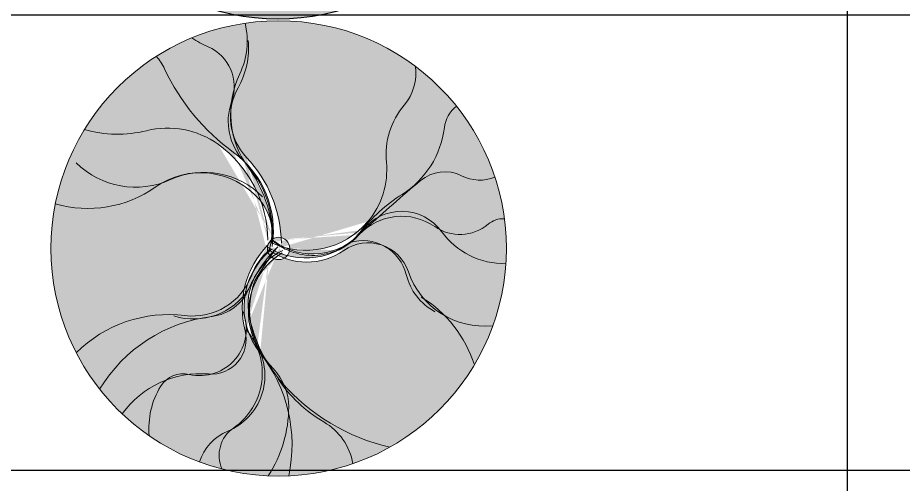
# Model space of a CAD drawing. Header units: metres. Extents: x -2072 to 1581266, y 0 to 323429.
# Drawn here: x 1750.11 to 1765.66, y 1995.09 to 2003.29 of the extents above; entities that cross this region are included whole.
import ezdxf

# ---------------------------------------------------------------- set-up
doc = ezdxf.new("R2010")
doc.units = ezdxf.units.M
doc.layers.add('ГП - Лист (таблица)', color=7, linetype='Continuous', lineweight=9)
doc.layers.add('ГП_Благоустройство_Деревья', color=7, linetype='Continuous', lineweight=0)
doc.layers.add('ГП_Озеленение_деревья и кустарники', color=7, linetype='Continuous', lineweight=9, true_color=0x2e7666)
doc.styles.add('GOST Common_2', font='GOST_Common.ttf', dxfattribs={"width": 0.9, "height": 2.5})
doc.styles.add('ГП Ариал 2016', font='arial.ttf')

# ---------------------------------------------------------------- blocks, each defined once
blk = doc.blocks.new('Береза_')
at = {"transparency": 33554546}
h = blk.add_hatch(color=256, dxfattribs=at)
h.dxf.hatch_style = 1
h.set_gradient(color1=(255, 255, 255), color2=(19, 103, 52), tint=1, name='INVSPHERICAL')
edge = h.paths.add_edge_path()
edge.add_arc((2516.215711189596, 1169.880104991054), 1.750000000000726, 0, 360)
edge = h.paths.add_edge_path(flags=16)
edge.add_arc((2516.215711189596, 1169.880104991054), 0.08599186257451134, 0, 360)
edge = h.paths.add_edge_path(flags=16)
edge.add_arc((2516.432523911214, 1170.271338898698), 0.496858451836186, 234.9293423629837, 304.9769178547399)
edge.add_arc((2516.423253919045, 1170.373194656275), 0.5655474477874031, 239.3595542493037, 316.8305971693384)
edge.add_arc((2516.475310626144, 1170.29266788176), 0.4661068320194466, 228.9649600732303, 321.6157298051537)
edge.add_arc((2516.478417835405, 1170.33271449036), 0.4952913175363673, 232.1697073323244, 321.3450557392981)
edge.add_arc((2516.425287899708, 1170.488972848556), 0.6235982973557185, 244.4034284681188, 319.8313801645641)
edge.add_arc((2518.338596822343, 1168.277509661059), 2.673564390866603, 143.2333024714793, 149.5882581961275)
edge.add_arc((2516.896071163952, 1169.180045226249), 0.9887375912782984, 133.9153564724285, 156.7459308274435)
edge.add_arc((2516.435287484019, 1169.449057299178), 0.4544130357726002, 114.375941136234, 191.5746024586311)
edge.add_arc((2516.520679908565, 1169.430172970555), 0.5706239396012679, 129.4646362439402, 218.4004623033184)
edge.add_arc((2516.457355704968, 1169.505925119487), 0.479210102713075, 129.9711986860378, 159.3739622826135)
edge.add_arc((2516.638215678124, 1169.420394431214), 0.7018804616293673, 136.2159421519827, 194.2572077318969)
edge.add_arc((2515.250194472148, 1169.903076707018), 0.9871180960979639, 1.058124194625464, 43.2661358816541)
edge.add_arc((2515.433346664833, 1170.017574003745), 0.7420643028514606, 350.5837615549266, 413.9826845747241)
edge.add_arc((2515.369466075088, 1170.000482769819), 0.798548978447323, 354.5114232531739, 403.3013073445675)
edge.add_arc((2515.774590101471, 1169.999333182062), 0.3898368086482986, 336.1485326677337, 401.1998176534767)
edge.add_arc((2515.212411969851, 1169.935501489383), 0.956419096600368, 2.008120792830328, 36.30971039243608)
edge.add_arc((2515.211834627056, 1169.932706904097), 0.9211240513649982, 0.6078497813924416, 54.2561960760214)
edge.add_arc((2516.519030045181, 1169.388216719093), 0.5346588746304693, 121.1084738149064, 209.1170209442315)
at = {"layer": 'ГП_Благоустройство_Деревья', "color": 106}
blk.add_circle((2516.215711189596, 1169.880104991054), 1.750000000000726, dxfattribs=at)
at = {"layer": 'ГП_Благоустройство_Деревья', "color": 44}
blk.add_circle((2516.215711189596, 1169.880104991054), 0.08599186257451134, dxfattribs=at)
at = {"layer": 'ГП_Благоустройство_Деревья', "color": 106}
for centre, radius, start, end in [((2515.394995056278, 1171.472887604225), 0.579327209190666, 334.2369885669398, 13.78910084895502), ((2516.007283531347, 1172.189950684085), 0.8298489140946522, 236.4782095735503, 246.3203228338584), ((2515.356829178432, 1171.42268327959), 0.6281052455771249, 330.5937065652819, 5.07026895938588), ((2515.539237992549, 1171.122684785127), 0.3355364836536152, 340.1742419555691, 66.32032283385844), ((2514.98073832304, 1171.092620614967), 0.3959494020109759, 25.07806257082722, 41.776126885923), ((2516.851303290598, 1171.967984077812), 1.669304696310319, 205.0780625708272, 233.9826845747242), ((2516.890744092118, 1171.227241772685), 0.3803191234404962, 319.7498653961666, 7.778165162427053), ((2516.547576396177, 1170.91662569137), 0.7004661573419226, 154.2369885669399, 216.309710392436), ((2516.299936714603, 1170.891132998193), 0.4544831005972718, 150.5937065652819, 223.266135881654), ((2516.277737434083, 1170.856433530398), 0.4494929144523282, 160.1742419555691, 223.3013073445674), ((2517.631977950429, 1170.599738007702), 0.5908598546319251, 139.7498653961666, 185.5488223886652), ((2517.735622449165, 1170.778476879868), 0.2479923317387392, 128.2115348057319, 172.9959106515034), ((2514.980553497069, 1171.659805957288), 0.9019941467567502, 253.4725879934173, 284.1343827763062), ((2515.362691013483, 1170.14230744449), 0.6628799114238673, 54.2561960760214, 104.1343827763062), ((2516.784195617164, 1170.895366342478), 0.710587953765033, 302.4117628633006, 352.9959106515034), ((2515.11639012138, 1171.002610808036), 0.6518533481912964, 225.495864930772, 294.3925872198875), ((2516.432154892147, 1170.483176233693), 0.6146118448494434, 319.8313801645641, 5.548822388665265), ((2517.492231478284, 1170.179132422632), 0.289875570732875, 63.6476800841975, 129.8671703624103), ((2517.763717635805, 1170.727182418175), 0.3217317636185273, 243.6476800841975, 290.8482329476508), ((2525.644455827307, 1160.417821146708), 13.00765681057404, 129.8671703624103, 132.3189043378369), ((2514.751712444897, 1171.081404383416), 0.8939980770974892, 253.6308884610403, 305.2417147077318), ((2517.8665698982, 1169.190591119655), 1.308766558377254, 122.4117628633006, 141.6157298051538), ((2517.160908534303, 1169.681231796623), 0.445860941679751, 55.27703107581706, 136.8305971693384), ((2517.161015100752, 1169.786731700458), 0.3788003445274241, 36.04371768135871, 141.3450557392981), ((2517.942328209942, 1169.926092312542), 0.1827112759800227, 87.36483405221983, 129.9041686371429), ((2517.607819655888, 1170.326100912725), 0.3387317727883876, 235.277031075817, 309.9041686371429), ((2517.952430431491, 1170.362651725492), 0.5999856897882239, 216.0437176813587, 270.8920242007982), ((2516.904075768095, 1169.597315288765), 0.3257404667265295, 18.63677509954024, 124.9769178547399), ((2516.863589108011, 1169.596829882699), 0.3430865664762991, 13.75728554433973, 107.1224891531104), ((2517.795657761299, 1169.898002991969), 0.6151801173688495, 198.6367750995402, 276.1838259024447), ((2515.554639874371, 1169.845701963559), 0.4853334028041937, 262.9496561969434, 339.3739622826135), ((2516.645900075537, 1169.406738735795), 0.6527096976315657, 159.9142724448432, 223.9459907745508), ((2517.628337688548, 1169.784065742215), 0.4442492312263245, 193.7572855443397, 241.6387905575452), ((2515.562588378354, 1169.842071371131), 0.5044631969462711, 252.5513684535669, 327.417051343676), ((2515.661272527912, 1169.710660468128), 0.3552416519505703, 277.064135127363, 336.7459308274434), ((2516.810065903102, 1168.693435462139), 0.9558016847304368, 17.81892964989047, 58.29607736120788), ((2515.371447444915, 1168.364480139509), 1.007173735584349, 82.94965619694337, 134.9055483140299), ((2515.850249822436, 1168.185678038379), 1.181405291578421, 97.06413512736299, 148.7629150873998), ((2515.610566886417, 1169.259419380205), 0.3567534375373467, 256.7770015161158, 23.32046437299658), ((2517.083749603104, 1169.581867930056), 1.11633582854457, 191.5746024586311, 220.7843512775333), ((2515.69867489608, 1169.181655646007), 0.2675178512810365, 265.356346980926, 14.257207731897), ((2515.576787390066, 1168.922165721267), 0.5133975786147236, 304.6737593082374, 40.20187940391143), ((2515.647957485425, 1168.903044954081), 0.4624163714459601, 292.5170482793908, 29.11702094423158), ((2515.185149415377, 1168.371627002571), 1.133536048245409, 347.7860905596461, 38.40046230331848), ((2515.874342348991, 1168.663058364618), 0.4189067540803466, 359.8182224220283, 43.94599077455081), ((2515.617005549392, 1168.176184538197), 0.7412645984749323, 85.35634698092602, 144.4007592939943), ((2515.482495877516, 1168.714370043917), 0.203140268768824, 76.77700151611577, 148.755782509553), ((2517.103835819293, 1169.474188717817), 1.073979561877799, 213.621300194537, 239.775189956045), ((2515.839760923157, 1168.497625624559), 0.6210116079389558, 148.755782509553, 185.3243155904363), ((2517.414855270989, 1169.867512900822), 1.553627507747108, 220.7843512775333, 257.1682515199008), ((2515.310609572879, 1168.664846875659), 0.9826423672497054, 327.1564030845979, 359.8182224220283), ((2516.32928843812, 1168.144707604637), 0.4646703905084719, 10.06474292970948, 59.77518995604493), ((2515.971802858475, 1168.121870583078), 0.3832249378705953, 112.5170482793909, 162.1452438370848), ((2516.014728107447, 1168.289079709748), 0.256401076792483, 124.6737593082375, 203.918574865562)]:
    blk.add_arc(centre, radius, start, end, dxfattribs=at)
at = {"layer": 'ГП_Благоустройство_Деревья', "color": 44}
for centre, radius, start, end in [((2515.211834627056, 1169.932706904097), 0.9211240513649982, 0.6078497813924416, 54.2561960760214), ((2515.433346664833, 1170.017574003745), 0.7420643028514606, 350.5837615549266, 53.98268457472418), ((2515.250194472148, 1169.903076707018), 0.9871180960979639, 1.058124194625464, 43.2661358816541), ((2515.369466075088, 1170.000482769819), 0.798548978447323, 354.5114232531739, 43.30130734456746), ((2515.614948657903, 1169.859578560303), 0.6020083071814349, 41.19981765347671, 125.2417147077318), ((2515.644455001784, 1169.838097783228), 0.6267955885903799, 44.39878073535668, 114.3925872198875), ((2515.212411969851, 1169.935501489383), 0.956419096600368, 2.008120792830328, 36.30971039243608), ((2515.774590101471, 1169.999333182062), 0.3898368086482986, 336.1485326677337, 41.19981765347671), ((2516.425287899708, 1170.488972848556), 0.6235982973557185, 244.4034284681188, 319.8313801645641), ((2516.423253919045, 1170.373194656275), 0.5655474477874031, 239.3595542493037, 316.8305971693384), ((2516.475310626144, 1170.29266788176), 0.4661068320194466, 228.9649600732303, 321.6157298051537), ((2516.478417835405, 1170.33271449036), 0.4952913175363673, 232.1697073323244, 321.3450557392981), ((2516.638215678124, 1169.420394431214), 0.7018804616293673, 136.2159421519827, 194.2572077318969), ((2516.520679908565, 1169.430172970555), 0.5706239396012679, 129.4646362439402, 218.4004623033184), ((2516.435287484019, 1169.449057299178), 0.4544130357726002, 114.375941136234, 191.5746024586311), ((2516.519030045181, 1169.388216719093), 0.5346588746304693, 121.1084738149064, 209.1170209442315), ((2516.896071163952, 1169.180045226249), 0.9887375912782984, 133.9153564724285, 156.7459308274435), ((2516.457355704968, 1169.505925119487), 0.479210102713075, 129.9711986860378, 159.3739622826135), ((2518.338596822343, 1168.277509661059), 2.673564390866603, 143.2333024714793, 149.5882581961275), ((2516.432523911214, 1170.271338898698), 0.496858451836186, 234.9293423629837, 304.9769178547399)]:
    blk.add_arc(centre, radius, start, end, dxfattribs=at)
blk = doc.blocks.new('*T90')
at = {"layer": 'Defpoints', "color": 8, "linetype": 'ByBlock', "lineweight": 0, "transparency": 16777216}
for p, q in [((0, 0), (208.0264448858138, 0)), ((0, 0), (0, -10)), ((208.0264448858138, 0), (208.0264448858138, -10))]:
    blk.add_line(p, q, dxfattribs=at)
at = {"layer": 'ГП - Лист (таблица)', "color": 0, "linetype": 'ByBlock', "lineweight": 40, "transparency": 16777216}
for p, q in [((0, -10), (208.0264448858138, -10)), ((0, -10), (0, -29.26728058208255)), ((10, -10), (10, -29.26728058208255)), ((30, -10), (30, -29.26728058208255)), ((115, -10), (115, -29.26728058208255)), ((132.4056484833441, -10), (132.4056484833441, -29.26728058208255)), ((151.5843570066213, -10), (151.5843570066213, -29.26728058208255)), ((166.5843570066213, -10), (166.5843570066213, -29.26728058208255)), ((208.0264448858138, -10), (208.0264448858138, -29.26728058208255))]:
    blk.add_line(p, q, dxfattribs=at)
at = {"layer": 'ГП - Лист (таблица)', "color": 0, "linetype": 'ByBlock', "lineweight": 30, "transparency": 16777216}
for p, q in [((0, -29.26728058208255), (208.0264448858138, -29.26728058208255)), ((0, -29.26728058208255), (0, -677.2672805820825)), ((208.0264448858138, -29.26728058208255), (208.0264448858138, -677.2672805820825)), ((10, -37.26728058208255), (10, -125.2672805820825)), ((30, -37.26728058208255), (30, -125.2672805820825)), ((115, -37.26728058208255), (115, -125.2672805820825)), ((132.4056484833441, -37.26728058208255), (132.4056484833441, -125.2672805820825)), ((151.5843570066213, -37.26728058208255), (151.5843570066213, -125.2672805820825)), ((166.5843570066213, -37.26728058208255), (166.5843570066213, -125.2672805820825)), ((10, -133.2672805820825), (10, -277.2672805820825)), ((30, -133.2672805820825), (30, -277.2672805820825)), ((115, -133.2672805820825), (115, -277.2672805820825)), ((132.4056484833441, -133.2672805820825), (132.4056484833441, -277.2672805820825)), ((151.5843570066213, -133.2672805820825), (151.5843570066213, -277.2672805820825)), ((166.5843570066213, -133.2672805820825), (166.5843570066213, -277.2672805820825)), ((10, -285.2672805820825), (10, -549.2672805820825)), ((30, -285.2672805820825), (30, -549.2672805820825)), ((115, -285.2672805820825), (115, -549.2672805820825)), ((132.4056484833441, -285.2672805820825), (132.4056484833441, -549.2672805820825)), ((151.5843570066213, -285.2672805820825), (151.5843570066213, -549.2672805820825)), ((166.5843570066213, -285.2672805820825), (166.5843570066213, -549.2672805820825)), ((10, -557.2672805820825), (10, -621.2672805820825)), ((30, -557.2672805820825), (30, -621.2672805820825)), ((115, -557.2672805820825), (115, -621.2672805820825)), ((132.4056484833441, -557.2672805820825), (132.4056484833441, -621.2672805820825)), ((151.5843570066213, -557.2672805820825), (151.5843570066213, -621.2672805820825)), ((166.5843570066213, -557.2672805820825), (166.5843570066213, -621.2672805820825)), ((10, -629.2672805820825), (10, -677.2672805820825)), ((30, -629.2672805820825), (30, -677.2672805820825)), ((115, -629.2672805820825), (115, -677.2672805820825)), ((132.4056484833441, -629.2672805820825), (132.4056484833441, -677.2672805820825)), ((151.5843570066213, -629.2672805820825), (151.5843570066213, -677.2672805820825)), ((166.5843570066213, -629.2672805820825), (166.5843570066213, -677.2672805820825))]:
    blk.add_line(p, q, dxfattribs=at)
at = {"layer": 'ГП - Лист (таблица)', "color": 0, "linetype": 'ByBlock', "lineweight": -2, "transparency": 16777216}
for p, q in [((0, -37.26728058208255), (208.0264448858138, -37.26728058208255)), ((0, -45.26728058208255), (208.0264448858138, -45.26728058208255)), ((0, -53.26728058208255), (208.0264448858138, -53.26728058208255)), ((0, -61.26728058208255), (208.0264448858138, -61.26728058208255)), ((0, -69.26728058208255), (208.0264448858138, -69.26728058208255)), ((0, -77.26728058208255), (208.0264448858138, -77.26728058208255)), ((0, -85.26728058208255), (208.0264448858138, -85.26728058208255)), ((0, -93.26728058208255), (208.0264448858138, -93.26728058208255)), ((0, -101.2672805820825), (208.0264448858138, -101.2672805820825)), ((0, -109.2672805820825), (208.0264448858138, -109.2672805820825)), ((0, -117.2672805820825), (208.0264448858138, -117.2672805820825)), ((0, -125.2672805820825), (208.0264448858138, -125.2672805820825)), ((0, -133.2672805820825), (208.0264448858138, -133.2672805820825)), ((0, -141.2672805820825), (208.0264448858138, -141.2672805820825)), ((0, -149.2672805820825), (208.0264448858138, -149.2672805820825)), ((0, -157.2672805820825), (208.0264448858138, -157.2672805820825)), ((0, -165.2672805820825), (208.0264448858138, -165.2672805820825)), ((0, -173.2672805820825), (208.0264448858138, -173.2672805820825)), ((0, -181.2672805820825), (208.0264448858138, -181.2672805820825)), ((0, -189.2672805820825), (208.0264448858138, -189.2672805820825)), ((0, -197.2672805820825), (208.0264448858138, -197.2672805820825)), ((0, -205.2672805820825), (208.0264448858138, -205.2672805820825)), ((0, -213.2672805820825), (208.0264448858138, -213.2672805820825)), ((0, -221.2672805820825), (208.0264448858138, -221.2672805820825)), ((0, -229.2672805820825), (208.0264448858138, -229.2672805820825)), ((0, -237.2672805820825), (208.0264448858138, -237.2672805820825)), ((0, -245.2672805820825), (208.0264448858138, -245.2672805820825)), ((0, -253.2672805820825), (208.0264448858138, -253.2672805820825)), ((0, -261.2672805820825), (208.0264448858138, -261.2672805820825)), ((0, -269.2672805820825), (208.0264448858138, -269.2672805820825)), ((0, -277.2672805820825), (208.0264448858138, -277.2672805820825)), ((0, -285.2672805820825), (208.0264448858138, -285.2672805820825)), ((0, -293.2672805820825), (208.0264448858138, -293.2672805820825)), ((0, -301.2672805820825), (208.0264448858138, -301.2672805820825)), ((0, -309.2672805820825), (208.0264448858138, -309.2672805820825)), ((0, -317.2672805820825), (208.0264448858138, -317.2672805820825)), ((0, -325.2672805820825), (208.0264448858138, -325.2672805820825)), ((0, -333.2672805820825), (208.0264448858138, -333.2672805820825)), ((0, -341.2672805820825), (208.0264448858138, -341.2672805820825)), ((0, -349.2672805820825), (208.0264448858138, -349.2672805820825)), ((0, -357.2672805820825), (208.0264448858138, -357.2672805820825)), ((0, -365.2672805820825), (208.0264448858138, -365.2672805820825)), ((0, -373.2672805820825), (208.0264448858138, -373.2672805820825)), ((0, -381.2672805820825), (208.0264448858138, -381.2672805820825)), ((0, -389.2672805820825), (208.0264448858138, -389.2672805820825)), ((0, -397.2672805820825), (208.0264448858138, -397.2672805820825)), ((0, -405.2672805820825), (208.0264448858138, -405.2672805820825)), ((0, -413.2672805820825), (208.0264448858138, -413.2672805820825)), ((0, -421.2672805820825), (208.0264448858138, -421.2672805820825)), ((0, -429.2672805820825), (208.0264448858138, -429.2672805820825)), ((0, -437.2672805820825), (208.0264448858138, -437.2672805820825)), ((0, -445.2672805820825), (208.0264448858138, -445.2672805820825)), ((0, -453.2672805820825), (208.0264448858138, -453.2672805820825)), ((0, -461.2672805820825), (208.0264448858138, -461.2672805820825)), ((0, -469.2672805820825), (208.0264448858138, -469.2672805820825)), ((0, -477.2672805820825), (208.0264448858138, -477.2672805820825)), ((0, -485.2672805820825), (208.0264448858138, -485.2672805820825)), ((0, -493.2672805820825), (208.0264448858138, -493.2672805820825)), ((0, -501.2672805820825), (208.0264448858138, -501.2672805820825)), ((0, -509.2672805820825), (208.0264448858138, -509.2672805820825)), ((0, -517.2672805820825), (208.0264448858138, -517.2672805820825)), ((0, -525.2672805820825), (208.0264448858138, -525.2672805820825)), ((0, -533.2672805820825), (208.0264448858138, -533.2672805820825)), ((0, -541.2672805820825), (208.0264448858138, -541.2672805820825)), ((0, -549.2672805820825), (208.0264448858138, -549.2672805820825)), ((0, -557.2672805820825), (208.0264448858138, -557.2672805820825)), ((0, -565.2672805820825), (208.0264448858138, -565.2672805820825)), ((0, -573.2672805820825), (208.0264448858138, -573.2672805820825)), ((0, -581.2672805820825), (208.0264448858138, -581.2672805820825)), ((0, -589.2672805820825), (208.0264448858138, -589.2672805820825)), ((0, -597.2672805820825), (208.0264448858138, -597.2672805820825)), ((0, -605.2672805820825), (208.0264448858138, -605.2672805820825)), ((0, -613.2672805820825), (208.0264448858138, -613.2672805820825)), ((0, -621.2672805820825), (208.0264448858138, -621.2672805820825)), ((0, -629.2672805820825), (208.0264448858138, -629.2672805820825)), ((0, -637.2672805820825), (208.0264448858138, -637.2672805820825)), ((0, -645.2672805820825), (208.0264448858138, -645.2672805820825)), ((0, -653.2672805820825), (208.0264448858138, -653.2672805820825)), ((0, -661.2672805820825), (208.0264448858138, -661.2672805820825)), ((0, -669.2672805820825), (208.0264448858138, -669.2672805820825)), ((0, -677.2672805820825), (208.0264448858138, -677.2672805820825))]:
    blk.add_line(p, q, dxfattribs=at)
at = {"layer": 'ГП - Лист (таблица)', "transparency": 16777216}
for s, insert, char_height, width, attachment_point, style in [('Ведомость элементов озеленения', (104.0132224429069, -5), 3.5, 205.0264448858138, 5, 'GOST Common_2'), ('Обхват ствола, см', (123.702824241672, -19.6336402910415), 2.5, 17.40564848334407, 5, 'GOST Common_2'), ('Наименование породы или\\Pвид насаждения', (72.5, -19.6336402910415), 2.5, 85, 5, 'GOST Common_2'), ('{\\W0.8;Условное обозначение}', (20, -19.6336402910415), 2.5, 20, 5, 'GOST Common_2'), ('Размер,\\Pсм', (141.9950027449827, -19.6336402910415), 2.5, 19.17870852327724, 5, 'GOST Common_2'), ('Примечание', (187.3054009462176, -19.6336402910415), 2.5, 41.44208787919251, 5, 'GOST Common_2'), ('Поз.', (5, -19.6336402910415), 2.5, 10, 5, 'GOST Common_2'), ('Кол.', (159.0843570066213, -19.6336402910415), 2.5, 15, 5, 'GOST Common_2'), ('Хвойные деревья и кустарники', (104.0132224429069, -33.26728058208255), 2.5, 205.0264448858138, 5, 'GOST Common_2'), ('\\A1;1', (5, -41.26728058208255), 2.5, 7, 5, 'GOST Common_2'), ('{\\C0;Ель}', (31.5, -41.26728058208255), 2.5, 82, 4, 'GOST Common_2'), ('20-25', (123.702824241672, -41.26728058208255), 2.5, 14.40564848334407, 5, 'GOST Common_2'), ('500-600', (141.9950027449827, -41.26728058208255), 2.5, 16.17870852327724, 5, 'GOST Common_2'), ('С комом 0.8*0.8*0.8', (187.3054009462176, -41.26728058208255), 2.5, 38.44208787919251, 5, 'GOST Common_2'), ('Лиственница', (31.5, -49.26728058208255), 2.5, 82, 4, 'GOST Common_2'), ('\\A1;2', (5, -49.26728058208255), 2.5, 7, 5, 'GOST Common_2'), ('\\A1;3', (5, -57.26728058208255), 2.5, 7, 5, 'GOST Common_2'), ('Сосна', (31.5, -57.26728058208255), 2.5, 82, 4, 'GOST Common_2'), ('{\\C0;Сосна горная}', (31.5, -65.26728058208255), 2.5, 82, 4, 'GOST Common_2'), ('4', (5, -65.26728058208255), 2.5, 7, 5, 'GOST Common_2'), ('5', (5, -73.26728058208255), 2.5, 7, 5, 'GOST Common_2'), ('Можжевельник', (31.5, -73.26728058208255), 2.5, 82, 4, 'GOST Common_2'), ('{\\fGOST Common|b0|i0|c204|p34;\\W0.9;\\C0;Можжевельник горизонтальный}', (31.5, -81.26728058208255), 2.5, 82, 4, 'ГП Ариал 2016'), ('6', (5, -81.26728058208255), 2.5, 7, 5, 'GOST Common_2'), ('7', (5, -89.26728058208255), 2.5, 7, 5, 'GOST Common_2'), ('{\\fGOST Common|b0|i0|c204|p34;\\W0.9;\\C0;Пихта}', (31.5, -89.26728058208255), 2.5, 82, 4, 'ГП Ариал 2016'), ('{\\fGOST Common|b0|i0|c204|p34;\\W0.9;\\C0;Псевдотсуга}', (31.5, -97.26728058208255), 2.5, 82, 4, 'ГП Ариал 2016'), ('8', (5, -97.26728058208255), 2.5, 7, 5, 'GOST Common_2'), ('{\\fGOST Common|b0|i0|c204|p34;\\W0.9;\\C0;Микробиота перекрёстнопарная}', (31.5, -105.2672805820825), 2.5, 82, 4, 'ГП Ариал 2016'), ('9', (5, -105.2672805820825), 2.5, 7, 5, 'GOST Common_2'), ('{\\fGOST Common|b0|i0|c204|p34;\\W0.9;\\C0;Тсуга}', (31.5, -113.2672805820825), 2.5, 82, 4, 'ГП Ариал 2016'), ('{\\fGOST Common|b0|i0|c204|p34;\\W0.9;\\C0;Туя западная}', (31.5, -121.2672805820825), 2.5, 82, 4, 'ГП Ариал 2016'), ('10', (5, -121.2672805820825), 2.5, 7, 5, 'GOST Common_2'), ('{\\fArial|b0|i0|c204|p34;Лиственные деревья }', (104.0132224429069, -129.2672805820825), 2.5, 205.0264448858138, 5, 'GOST Common_2'), ('Бархат Амурский', (31.5, -137.2672805820825), 2.5, 82, 4, 'GOST Common_2'), ('1', (5, -137.2672805820825), 2.5, 7, 5, 'GOST Common_2'), ('Береза', (31.5, -145.2672805820825), 2.5, 82, 4, 'GOST Common_2'), ('2', (5, -145.2672805820825), 2.5, 7, 5, 'GOST Common_2'), ('Боярышник', (31.5, -153.2672805820825), 2.5, 82, 4, 'GOST Common_2'), ('3', (5, -153.2672805820825), 2.5, 7, 5, 'GOST Common_2'), ('4', (5, -161.2672805820825), 2.5, 7, 5, 'GOST Common_2'), ('Вишня', (31.5, -161.2672805820825), 2.5, 82, 4, 'GOST Common_2'), ('5', (5, -169.2672805820825), 2.5, 7, 5, 'GOST Common_2'), ('Вяз', (31.5, -169.2672805820825), 2.5, 82, 4, 'GOST Common_2'), ('Груша', (31.5, -177.2672805820825), 2.5, 82, 4, 'GOST Common_2'), ('6', (5, -177.2672805820825), 2.5, 7, 5, 'GOST Common_2'), ('Дуб', (31.5, -185.2672805820825), 2.5, 82, 4, 'GOST Common_2'), ('7', (5, -185.2672805820825), 2.5, 7, 5, 'GOST Common_2'), ('8', (5, -193.2672805820825), 2.5, 7, 5, 'GOST Common_2'), ('Ива ', (31.5, -193.2672805820825), 2.5, 82, 4, 'GOST Common_2'), ('9', (5, -201.2672805820825), 2.5, 7, 5, 'GOST Common_2'), ('Клен', (31.5, -201.2672805820825), 2.5, 82, 4, 'GOST Common_2'), ('10', (5, -209.2672805820825), 2.5, 7, 5, 'GOST Common_2'), ('Конский каштан', (31.5, -209.2672805820825), 2.5, 82, 4, 'GOST Common_2'), ('11', (5, -217.2672805820825), 2.5, 7, 5, 'GOST Common_2'), ('Липа ', (31.5, -217.2672805820825), 2.5, 82, 4, 'GOST Common_2'), ('12', (5, -225.2672805820825), 2.5, 7, 5, 'GOST Common_2'), ('Ольха', (31.5, -225.2672805820825), 2.5, 82, 4, 'GOST Common_2'), ('Акация (Робиния)', (31.5, -233.2672805820825), 2.5, 82, 4, 'GOST Common_2'), ('13', (5, -233.2672805820825), 2.5, 7, 5, 'GOST Common_2'), ('14', (5, -241.2672805820825), 2.5, 7, 5, 'GOST Common_2'), ('Рябина', (31.5, -241.2672805820825), 2.5, 82, 4, 'GOST Common_2'), ('15', (5, -249.2672805820825), 2.5, 7, 5, 'GOST Common_2'), ('Слива', (31.5, -249.2672805820825), 2.5, 82, 4, 'GOST Common_2'), ('16', (5, -257.2672805820825), 2.5, 7, 5, 'GOST Common_2'), ('Тополь', (31.5, -257.2672805820825), 2.5, 82, 4, 'GOST Common_2'), ('Черемуха', (31.5, -265.2672805820825), 2.5, 82, 4, 'GOST Common_2'), ('17', (5, -265.2672805820825), 2.5, 7, 5, 'GOST Common_2'), ('18', (5, -273.2672805820825), 2.5, 7, 5, 'GOST Common_2'), ('Яблоня', (31.5, -273.2672805820825), 2.5, 82, 4, 'GOST Common_2'), ('Лиственные кустарники', (104.0132224429069, -281.2672805820825), 3.5, 205.0264448858138, 5, 'ГП Ариал 2016'), ('Арония', (31.5, -289.2672805820825), 2.5, 82, 4, 'GOST Common_2'), ('1', (5, -289.2672805820825), 2.5, 7, 5, 'GOST Common_2'), ('Барбарис', (31.5, -297.2672805820825), 2.5, 82, 4, 'GOST Common_2'), ('2', (5, -297.2672805820825), 2.5, 7, 5, 'GOST Common_2'), ('Бересклет', (31.5, -305.2672805820825), 2.5, 82, 4, 'GOST Common_2'), ('3', (5, -305.2672805820825), 2.5, 7, 5, 'GOST Common_2'), ('Бирючина Вегейла', (31.5, -313.2672805820825), 2.5, 82, 4, 'GOST Common_2'), ('4', (5, -313.2672805820825), 2.5, 7, 5, 'GOST Common_2'), ('Бузина', (31.5, -321.2672805820825), 2.5, 82, 4, 'GOST Common_2'), ('5', (5, -321.2672805820825), 2.5, 7, 5, 'GOST Common_2'), ('6', (5, -329.2672805820825), 2.5, 7, 5, 'GOST Common_2'), ('Вегейла', (31.5, -329.2672805820825), 2.5, 82, 4, 'GOST Common_2'), ('Гортензия', (31.5, -337.2672805820825), 2.5, 82, 4, 'GOST Common_2'), ('7', (5, -337.2672805820825), 2.5, 7, 5, 'GOST Common_2'), ('Дерен', (31.5, -345.2672805820825), 2.5, 82, 4, 'GOST Common_2'), ('8', (5, -345.2672805820825), 2.5, 7, 5, 'GOST Common_2'), ('Жимолость', (31.5, -353.2672805820825), 2.5, 82, 4, 'GOST Common_2'), ('9', (5, -353.2672805820825), 2.5, 7, 5, 'GOST Common_2'), ('Ива пурпурная ф. "Nana"', (31.5, -361.2672805820825), 2.5, 82, 4, 'GOST Common_2'), ('10', (5, -361.2672805820825), 2.5, 7, 5, 'GOST Common_2'), ('Ирга', (31.5, -369.2672805820825), 2.5, 82, 4, 'GOST Common_2'), ('11', (5, -369.2672805820825), 2.5, 7, 5, 'GOST Common_2'), ('12', (5, -377.2672805820825), 2.5, 7, 5, 'GOST Common_2'), ('Калина', (31.5, -377.2672805820825), 2.5, 82, 4, 'GOST Common_2'), ('Карагана', (31.5, -385.2672805820825), 2.5, 82, 4, 'GOST Common_2'), ('13', (5, -385.2672805820825), 2.5, 7, 5, 'GOST Common_2'), ('14', (5, -393.2672805820825), 2.5, 7, 5, 'GOST Common_2'), ('Кизильник', (31.5, -393.2672805820825), 2.5, 82, 4, 'GOST Common_2'), ('15', (5, -401.2672805820825), 2.5, 7, 5, 'GOST Common_2'), ('Лапчатка', (31.5, -401.2672805820825), 2.5, 82, 4, 'GOST Common_2'), ('Лещина', (31.5, -409.2672805820825), 2.5, 82, 4, 'GOST Common_2'), ('16', (5, -409.2672805820825), 2.5, 7, 5, 'GOST Common_2'), ('17', (5, -417.2672805820825), 2.5, 7, 5, 'GOST Common_2'), ('Лох', (31.5, -417.2672805820825), 2.5, 82, 4, 'GOST Common_2'), ('18', (5, -425.2672805820825), 2.5, 7, 5, 'GOST Common_2'), ('Магония', (31.5, -425.2672805820825), 2.5, 82, 4, 'GOST Common_2'), ('Пузыреплодник калинолистный', (31.5, -433.2672805820825), 2.5, 82, 4, 'GOST Common_2'), ('19', (5, -433.2672805820825), 2.5, 7, 5, 'GOST Common_2'), ('Ракитник русский', (31.5, -441.2672805820825), 2.5, 82, 4, 'GOST Common_2'), ('20', (5, -441.2672805820825), 2.5, 7, 5, 'GOST Common_2'), ('Рододендрон даурский', (31.5, -449.2672805820825), 2.5, 82, 4, 'GOST Common_2'), ('21', (5, -449.2672805820825), 2.5, 7, 5, 'GOST Common_2'), ('22', (5, -457.2672805820825), 2.5, 7, 5, 'GOST Common_2'), ('Роза', (31.5, -457.2672805820825), 2.5, 82, 4, 'GOST Common_2'), ('Рябинник', (31.5, -465.2672805820825), 2.5, 82, 4, 'GOST Common_2'), ('23', (5, -465.2672805820825), 2.5, 7, 5, 'GOST Common_2'), ('Сирень', (31.5, -473.2672805820825), 2.5, 82, 4, 'GOST Common_2'), ('24', (5, -473.2672805820825), 2.5, 7, 5, 'GOST Common_2'), ('Смородина', (31.5, -481.2672805820825), 2.5, 82, 4, 'GOST Common_2'), ('25', (5, -481.2672805820825), 2.5, 7, 5, 'GOST Common_2'), ('26', (5, -489.2672805820825), 2.5, 7, 5, 'GOST Common_2'), ('Снежнеягоник', (31.5, -489.2672805820825), 2.5, 82, 4, 'GOST Common_2'), ('Спирея', (31.5, -497.2672805820825), 2.5, 82, 4, 'GOST Common_2'), ('27', (5, -497.2672805820825), 2.5, 7, 5, 'GOST Common_2'), ('Стефанандра', (31.5, -505.2672805820825), 2.5, 82, 4, 'GOST Common_2'), ('28', (5, -505.2672805820825), 2.5, 7, 5, 'GOST Common_2'), ('Форзиция', (31.5, -513.2672805820825), 2.5, 82, 4, 'GOST Common_2'), ('29', (5, -513.2672805820825), 2.5, 7, 5, 'GOST Common_2'), ('30', (5, -521.2672805820825), 2.5, 7, 5, 'GOST Common_2'), ('Хеномелес', (31.5, -521.2672805820825), 2.5, 82, 4, 'GOST Common_2'), ('Чубушник', (31.5, -529.2672805820825), 2.5, 82, 4, 'GOST Common_2'), ('31', (5, -529.2672805820825), 2.5, 7, 5, 'GOST Common_2'), ('32', (5, -537.2672805820825), 2.5, 7, 5, 'GOST Common_2'), ('33', (5, -545.2672805820825), 2.5, 7, 5, 'GOST Common_2'), ('Лианы', (104.0132224429069, -553.2672805820825), 3.5, 205.0264448858138, 5, 'ГП Ариал 2016'), ('Актинидия коломкита', (31.5, -561.2672805820825), 2.5, 82, 4, 'GOST Common_2'), ('1', (5, -561.2672805820825), 2.5, 7, 5, 'GOST Common_2'), ('Девичий виноград', (31.5, -569.2672805820825), 2.5, 82, 4, 'GOST Common_2'), ('2', (5, -569.2672805820825), 2.5, 7, 5, 'GOST Common_2'), ('Древогубец', (31.5, -577.2672805820825), 2.5, 82, 4, 'GOST Common_2'), ('3', (5, -577.2672805820825), 2.5, 7, 5, 'GOST Common_2'), ('Жимолость каприфоль', (31.5, -585.2672805820825), 2.5, 82, 4, 'GOST Common_2'), ('4', (5, -585.2672805820825), 2.5, 7, 5, 'GOST Common_2'), ('5', (5, -593.2672805820825), 2.5, 7, 5, 'GOST Common_2'), ('{\\fArial|b0|i0|c204|p34;Хмель}', (31.5, -593.2672805820825), 2.5, 82, 4, 'GOST Common_2'), ('{\\fGOST Common|b0|i0|c204|p34;\\W0.9;Существующие зеленые насаждения}', (104.0132224429069, -625.2672805820825), 3.5, 205.0264448858138, 5, 'ГП Ариал 2016'), ('Существующие древесное насаждение', (31.5, -633.2672805820825), 2.5, 82, 4, 'GOST Common_2'), ('1', (5, -633.2672805820825), 2.5, 7, 5, 'GOST Common_2'), ('Существующие кустарниковое насаждение', (31.5, -641.2672805820825), 2.5, 82, 4, 'GOST Common_2'), ('2', (5, -641.2672805820825), 2.5, 7, 5, 'GOST Common_2'), ('Существующие хвойное насаждение', (31.5, -649.2672805820825), 2.5, 82, 4, 'GOST Common_2'), ('3', (5, -649.2672805820825), 2.5, 7, 5, 'GOST Common_2'), ('Существующая живая изгородь', (31.5, -657.2672805820825), 2.5, 82, 4, 'GOST Common_2'), ('4', (5, -657.2672805820825), 2.5, 7, 5, 'GOST Common_2')]:
    blk.add_mtext(s, dxfattribs=dict(at, insert=insert, char_height=char_height, width=width, attachment_point=attachment_point, style=style))
blk = doc.blocks.new('Бархат Амурский')
at = {"true_color": 0x66c059, "transparency": 33554611}
h = blk.add_hatch(color=93, dxfattribs=at)
h.dxf.hatch_style = 1
edge = h.paths.add_edge_path()
edge.add_arc((0.001201573321182536, 0.001201573321054639), 518.7538527038596, 359.64, 719.6400000000001)
blk.add_circle((0.001201573321182536, 0.001201573321054639), 518.7538527038596)

msp = doc.modelspace()

# ---------------------------------------------------------------- block references
msp.add_blockref('*T90', (1734.675387969786, 2144.605761369557))
at = {"linetype": 'Continuous', "xscale": 0.007710786106264291, "yscale": 0.007710786106264291, "zscale": 0.007710786106264291}
msp.add_blockref('Бархат Амурский', (1754.675376086302, 2007.261663798761), dxfattribs=at)
at = {"layer": 'ГП_Озеленение_деревья и кустарники', "transparency": 33554687, "xscale": 2.285714285713243, "yscale": 2.285714285713243, "zscale": 2.285714285713243}
msp.add_blockref('Береза_', (-3996.662412684269, -674.777867493183), dxfattribs=at)

doc.saveas('drawing.dxf')
